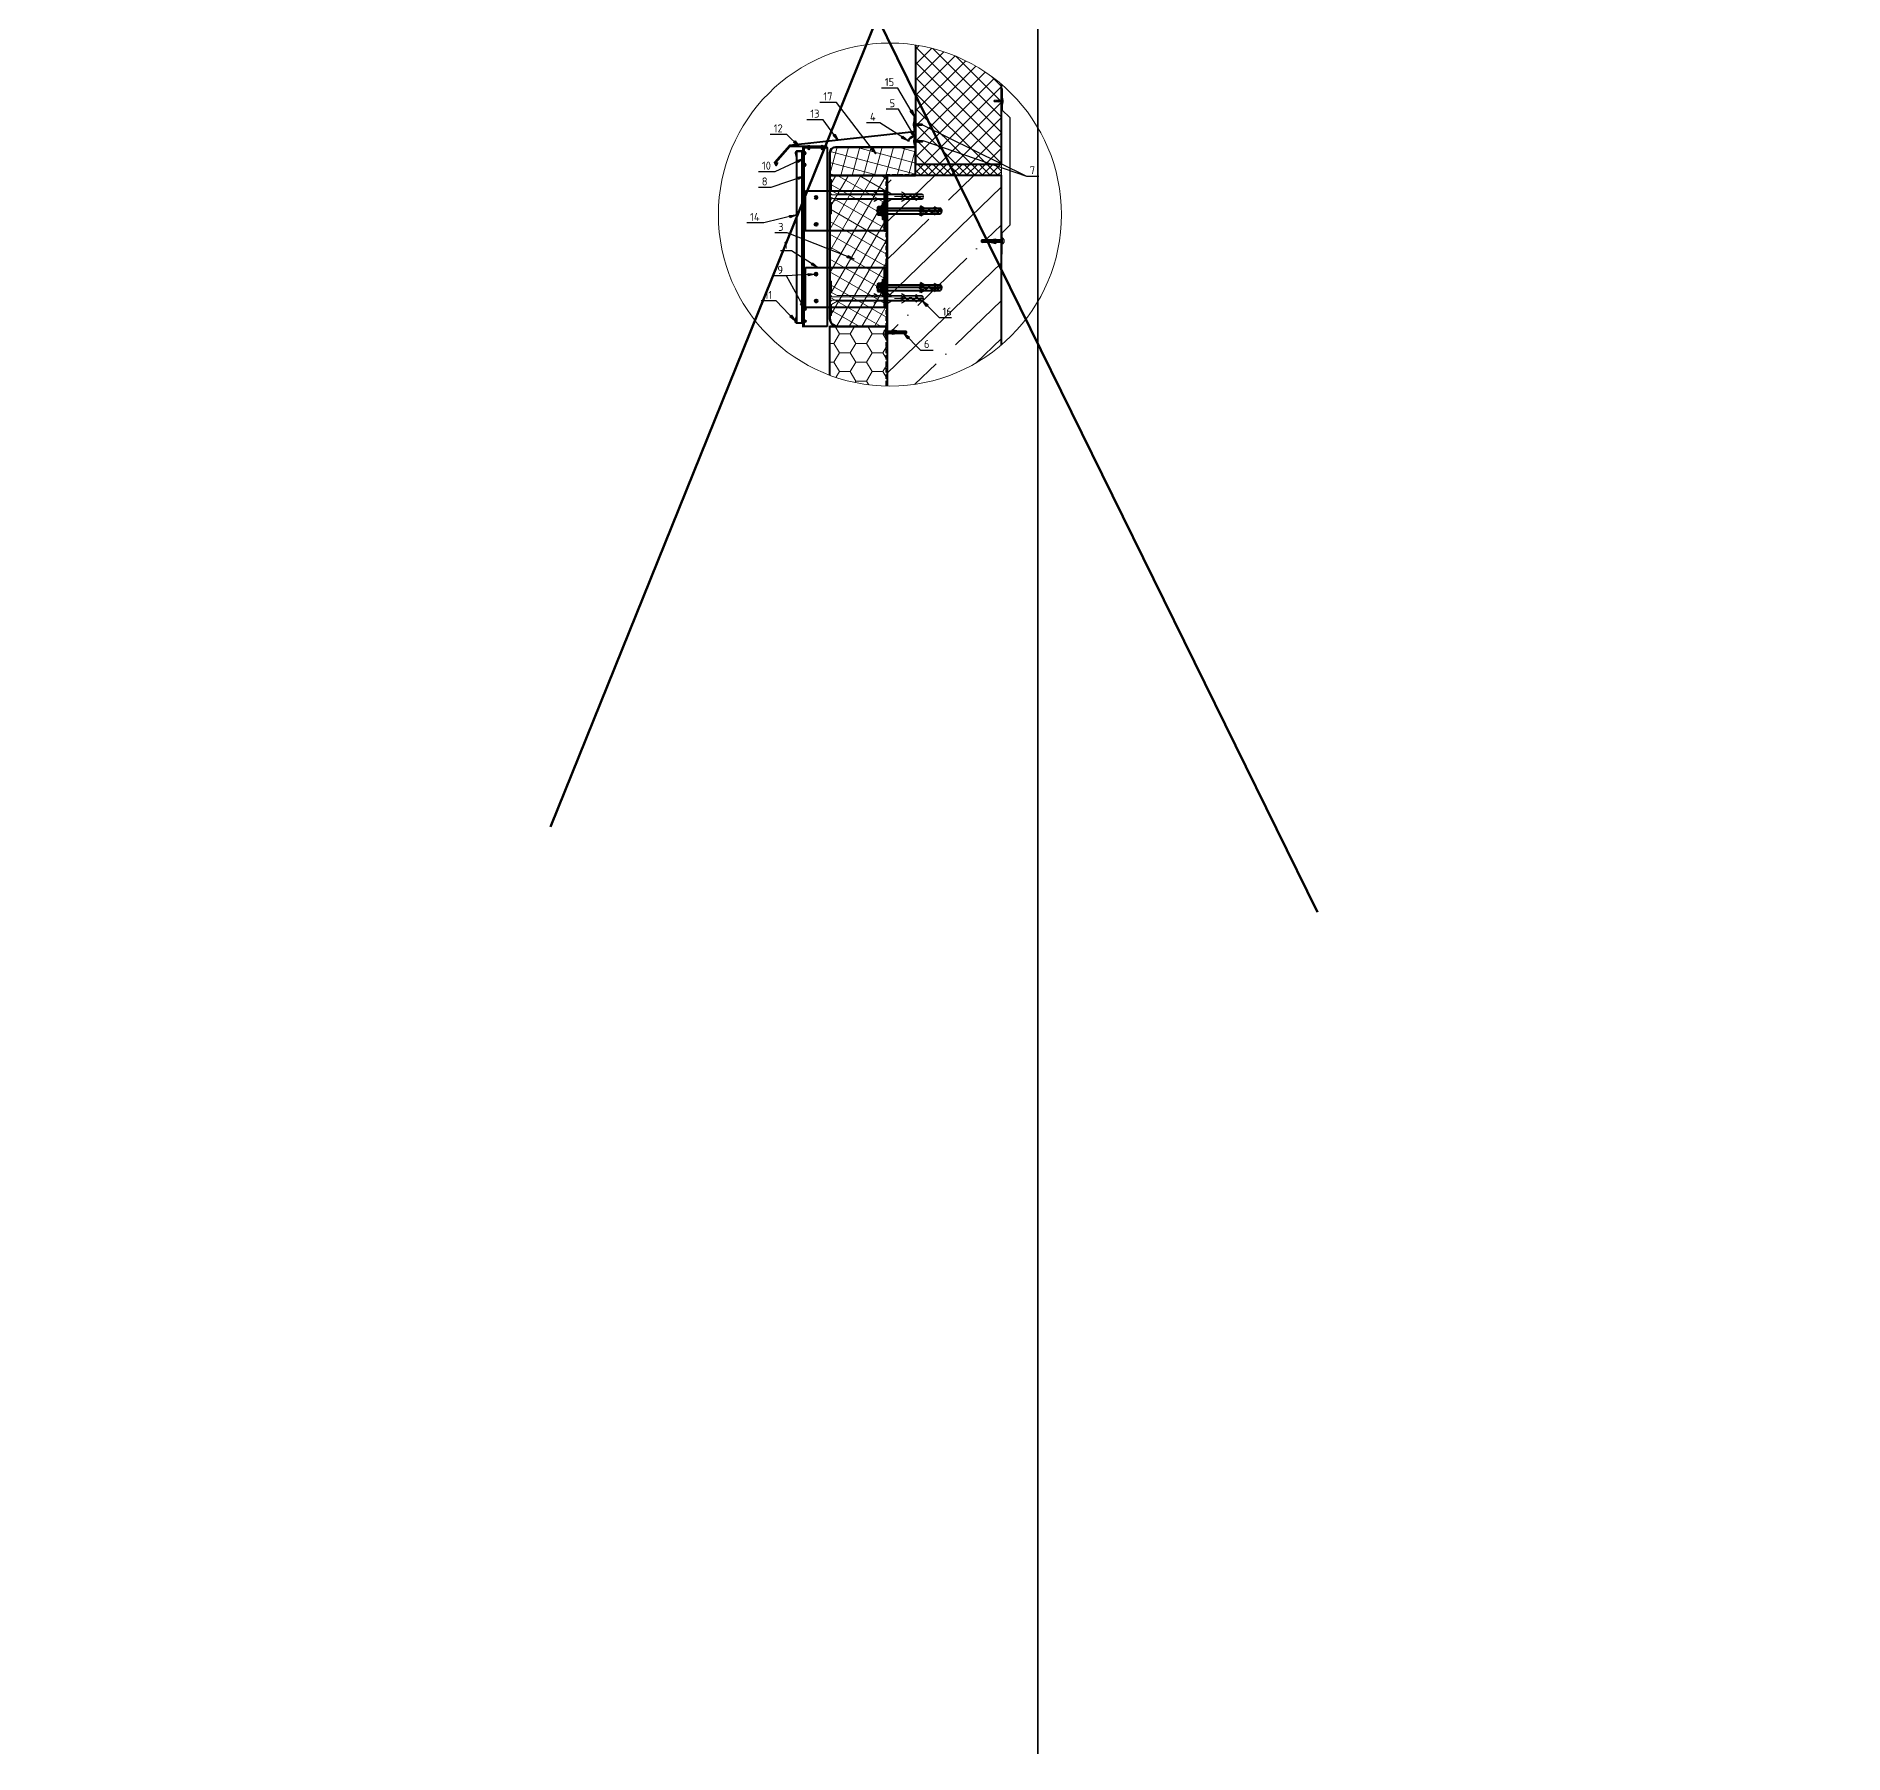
# Model space of a CAD drawing. Header units: millimetres. Extents: x -3689 to 2883575, y -702957 to -604547.
# Drawn here: x 2815125 to 2818287, y -694149 to -691145 of the extents above; entities that cross this region are included whole.
import ezdxf
from ezdxf import colors
from ezdxf.entities.mleader import LeaderData, LeaderLine
from ezdxf.enums import TextEntityAlignment as Align
from ezdxf.math import Vec2, Vec3

# ---------------------------------------------------------------- set-up
doc = ezdxf.new("R2010")
doc.units = ezdxf.units.MM
doc.set_wipeout_variables(frame=1)
doc.linetypes.add('DASHED2', pattern=[0.375, 0.25, -0.125])
for name, color, linetype, lineweight in [('_PP_Hatch', 9, 'Continuous', 9), ('_PP_Primary Line Continuous', 3, 'Continuous', 40), ('_Выноска', 7, 'Continuous', 15), ('K_Dim', 165, 'Continuous', 13), ('гидроветрозащита', 10, 'Continuous', 70), ('Гидроизоляция монолита', 30, 'DASHED2', 50), ('Стены сечение', 7, 'Continuous', 40), ('Штрих Мин. Вата', 40, 'Continuous', 15)]:
    doc.layers.add(name, color=color, linetype=linetype, lineweight=lineweight)
doc.layers.add('S-METL', color=14, linetype='Continuous')
doc.styles.add('GOST-2.304_Type-B', font='GOST_Common.ttf')

# ---------------------------------------------------------------- blocks, each defined once
blk = doc.blocks.new('_TagCircle')
at = {"color": 0, "linetype": 'ByBlock', "lineweight": -2, "transparency": 16777216}
blk.add_circle((0, 0), 4, dxfattribs=at)
at = {"color": 0, "transparency": 16777216}
blk.add_attdef('НОМЕРЯРЛЫКА', text='', height=3, dxfattribs=at).set_placement((0, -1.5), align=Align.CENTER)
blk = doc.blocks.new('_Open90')
at = {"color": 0, "linetype": 'ByBlock', "lineweight": -2}
for p, q in [((-0.5, 0.5), (0, 0)), ((0, 0), (-1, 0)), ((0, 0), (-0.5, -0.5))]:
    blk.add_line(p, q, dxfattribs=at)
blk = doc.blocks.new('*U780')
at = {"color": 7}
for points in [[(-60.6, -10.6), (-50, 0)], [(-50, 0), (100.4, 0)], [(111, -10.6), (100.4, 0)], [(-80.6, -11.6), (-90.6, -11.6), (-90.6, -10.6), (-60.6, -10.6)], [(131, -11.6), (141, -11.6), (141, -10.6), (111, -10.6)]]:
    blk.add_lwpolyline(points, dxfattribs=at)
blk = doc.blocks.new('шуруп 4х40')
at = {"color": 0}
for p, q in [((-3.2, -2.9), (-3.2, 2.9)), ((-1.1, 5.3), (0, 5.3)), ((0, -5.3), (0, 5.3)), ((0, 1.9), (0.1, 2)), ((0.8, -1.7), (0, 1.1)), ((1.1, -2), (0.1, 2)), ((0.1, 2), (0.4, 1.7)), ((1.4, -1.7), (0.4, 1.7)), ((2.3, 1.7), (0.4, 1.7)), ((2.3, 1.7), (2.5, 2)), ((3.2, -1.7), (2.3, 1.7)), ((3.5, -2), (2.5, 2)), ((2.5, 2), (2.8, 1.7)), ((3.8, -1.7), (2.8, 1.7)), ((2.8, 1.7), (4.7, 1.7)), ((4.7, 1.7), (4.9, 2)), ((5.6, -1.7), (4.7, 1.7)), ((5.9, -2), (4.9, 2)), ((4.9, 2), (5.2, 1.7)), ((6.2, -1.7), (5.2, 1.7)), ((5.2, 1.7), (7.1, 1.7)), ((7.1, 1.7), (7.3, 2)), ((8.1, -1.7), (7.1, 1.7)), ((8.4, -2), (7.3, 2)), ((7.3, 2), (7.7, 1.7)), ((8.6, -1.7), (7.7, 1.7)), ((9.5, 1.7), (7.7, 1.7)), ((9.5, 1.7), (9.8, 2)), ((10.5, -1.7), (9.5, 1.7)), ((10.8, -2), (9.8, 2)), ((9.8, 2), (10.1, 1.7)), ((11.1, -1.7), (10.1, 1.7)), ((12, 1.7), (10.1, 1.7)), ((12, 1.7), (12.2, 2)), ((12.9, -1.7), (12, 1.7)), ((13.2, -2), (12.2, 2)), ((12.2, 2), (12.5, 1.7)), ((13.5, -1.7), (12.5, 1.7)), ((12.5, 1.7), (14.4, 1.7)), ((14.4, 1.7), (14.6, 2)), ((15.3, -1.7), (14.4, 1.7)), ((15.6, -2), (14.6, 2)), ((14.6, 2), (14.9, 1.7)), ((15.9, -1.7), (14.9, 1.7)), ((14.9, 1.7), (16.8, 1.7)), ((16.8, 1.7), (17.1, 2)), ((17.8, -1.7), (16.8, 1.7)), ((18.1, -2), (17.1, 2)), ((17.1, 2), (17.4, 1.7)), ((18.3, -1.7), (17.4, 1.7)), ((19.2, 1.7), (17.4, 1.7)), ((19.2, 1.7), (19.5, 2)), ((20.2, -1.7), (19.2, 1.7)), ((20.5, -2), (19.5, 2)), ((19.5, 2), (19.8, 1.7)), ((20.7, -1.7), (19.8, 1.7)), ((21.6, 1.7), (19.8, 1.7)), ((21.6, 1.7), (21.9, 2)), ((22.6, -1.7), (21.6, 1.7)), ((22.9, -2), (21.9, 2)), ((21.9, 2), (22.2, 1.7)), ((23.2, -1.7), (22.2, 1.7)), ((24, 1.7), (22.2, 1.7)), ((24, 1.7), (24.3, 2)), ((25, -1.7), (24, 1.7)), ((25.3, -2), (24.3, 2)), ((24.3, 2), (24.6, 1.7)), ((25.6, -1.7), (24.6, 1.7)), ((26.5, 1.7), (24.6, 1.7)), ((26.5, 1.7), (26.7, 2)), ((27.4, -1.7), (26.5, 1.7)), ((27.7, -2), (26.7, 2)), ((26.7, 2), (27, 1.7)), ((28, -1.7), (27, 1.7)), ((28.9, 1.7), (27, 1.7)), ((28.9, 1.7), (29.1, 2)), ((29.8, -1.7), (28.9, 1.7)), ((30.1, -2), (29.1, 2)), ((29.1, 2), (29.4, 1.7)), ((30.4, -1.7), (29.4, 1.7)), ((29.4, 1.7), (31.3, 1.7)), ((31.3, 1.7), (31.5, 2)), ((32.2, -1.7), (31.3, 1.7)), ((32.5, -2), (31.5, 2)), ((31.5, 2), (31.8, 1.7)), ((32.8, -1.7), (31.8, 1.7)), ((31.8, 1.7), (33.8, 1.7)), ((33.8, 1.7), (34, 2)), ((34.7, -1.7), (33.8, 1.7)), ((35, -2), (34, 2)), ((34, 2), (34.3, 1.7)), ((35.3, -1.7), (34.3, 1.7)), ((34.3, 1.7), (35.7, 1.7)), ((36.2, 1.5), (35.7, 1.7)), ((36.5, 1.7), (36.2, 1.5)), ((36.9, -1.2), (36.2, 1.5)), ((37.2, -1.4), (36.5, 1.7)), ((36.9, 1.2), (36.5, 1.7)), ((37.4, -1), (36.9, 1.2)), ((40, 0), (36.9, 1.2)), ((37.4, -1), (40, 0)), ((-1.1, -5.3), (0, -5.3)), ((0, -1.7), (0.8, -1.7)), ((0.8, -1.7), (1.1, -2)), ((1.4, -1.7), (1.1, -2)), ((1.4, -1.7), (3.2, -1.7)), ((3.2, -1.7), (3.5, -2)), ((3.8, -1.7), (3.5, -2)), ((3.8, -1.7), (5.6, -1.7)), ((5.6, -1.7), (5.9, -2)), ((6.2, -1.7), (5.9, -2)), ((6.2, -1.7), (8.1, -1.7)), ((8.1, -1.7), (8.4, -2)), ((8.6, -1.7), (8.4, -2)), ((8.6, -1.7), (10.5, -1.7)), ((10.5, -1.7), (10.8, -2)), ((11.1, -1.7), (10.8, -2)), ((11.1, -1.7), (12.9, -1.7)), ((12.9, -1.7), (13.2, -2)), ((13.5, -1.7), (13.2, -2)), ((13.5, -1.7), (15.3, -1.7)), ((15.3, -1.7), (15.6, -2)), ((15.9, -1.7), (15.6, -2)), ((15.9, -1.7), (17.8, -1.7)), ((17.8, -1.7), (18.1, -2)), ((18.3, -1.7), (18.1, -2)), ((18.3, -1.7), (20.2, -1.7)), ((20.2, -1.7), (20.5, -2)), ((20.7, -1.7), (20.5, -2)), ((20.7, -1.7), (22.6, -1.7)), ((22.6, -1.7), (22.9, -2)), ((23.2, -1.7), (22.9, -2)), ((23.2, -1.7), (25, -1.7)), ((25, -1.7), (25.3, -2)), ((25.6, -1.7), (25.3, -2)), ((25.6, -1.7), (27.4, -1.7)), ((27.4, -1.7), (27.7, -2)), ((28, -1.7), (27.7, -2)), ((28, -1.7), (29.8, -1.7)), ((29.8, -1.7), (30.1, -2)), ((30.4, -1.7), (30.1, -2)), ((30.4, -1.7), (32.2, -1.7)), ((32.2, -1.7), (32.5, -2)), ((32.8, -1.7), (32.5, -2)), ((32.8, -1.7), (34.7, -1.7)), ((34.7, -1.7), (35, -2)), ((35.3, -1.7), (35, -2)), ((35.3, -1.7), (35.7, -1.7)), ((35.7, -1.7), (36.9, -1.2)), ((36.9, -1.2), (37.2, -1.4)), ((37.2, -1.4), (37.4, -1))]:
    blk.add_line(p, q, dxfattribs=at)
for centre, start, end in [((1.8, 0.6), 122.3235, 155.8642), ((1.8, -0.6), 204.1358, 237.6765)]:
    blk.add_arc(centre, 5.56, start, end, dxfattribs=at)
blk = doc.blocks.new('дюбель 6х40')
for p, q in [((0, 3), (12, 3)), ((0, -3), (0, 3)), ((12, 3.6), (12.1, 4.5)), ((21, 2.1), (12, 3.6)), ((12, 3), (12, 2.1)), ((12, 2.1), (21, 2.1)), ((12, 0.3), (40, 0.3)), ((12, -0.3), (12, 0.3)), ((21, 3), (12.1, 4.5)), ((21, 3), (38.6, 3)), ((24, 1.2), (24, 3)), ((24, 1.2), (27.6, 1.2)), ((27.6, 1.2), (27.6, 3)), ((30, 1.2), (30, 3)), ((30, 1.2), (33.6, 1.2)), ((33.6, 1.2), (33.6, 3)), ((38.6, 3), (38.6, 0.3)), ((40, 1.8), (38.6, 3)), ((40, 1.8), (40, 0.3)), ((12, -3), (0, -3)), ((12, -0.3), (40, -0.3)), ((21, -2.1), (12, -3.6)), ((12, -2.1), (21, -2.1)), ((12, -3), (12, -2.1)), ((12, -3.6), (12.1, -4.5)), ((21, -3), (12.1, -4.5)), ((38.6, -3), (21, -3)), ((24, -1.2), (27.6, -1.2)), ((24, -1.2), (24, -3)), ((27.6, -1.2), (27.6, -3)), ((30, -1.2), (33.6, -1.2)), ((30, -1.2), (30, -3)), ((33.6, -1.2), (33.6, -3)), ((38.6, -0.3), (38.6, -3)), ((40, -1.8), (38.6, -3)), ((40, -0.3), (40, -1.8))]:
    blk.add_line(p, q)
blk = doc.blocks.new('*U636')
for name in ['шуруп 4х40', 'дюбель 6х40']:
    blk.add_blockref(name, (0, 0))
blk = doc.blocks.new('анкер')
at = {"color": 9, "ltscale": 10}
blk.add_line((10.1, 0), (-105.7, 0), dxfattribs=at)
at = {"color": 9, "ltscale": 5}
for p, q in [((-103, 6.2), (-102.4, 7.4)), ((-103, -6.2), (-103, 6.2)), ((-97.3, 7.4), (-102.4, 7.4)), ((-97.3, 3.7), (-102.4, 3.7)), ((-96.6, 8.7), (-97.3, 7.4)), ((-96.6, 8.7), (-96.6, -8.7)), ((-103, -6.2), (-102.4, -7.4)), ((-97.3, -3.7), (-102.4, -3.7)), ((-97.3, -7.4), (-102.4, -7.4)), ((-96.6, -8.7), (-97.3, -7.4))]:
    blk.add_line(p, q, dxfattribs=at)
at = {"color": 9}
for p, q in [((-96.1, 8.7), (-96.6, 8.7)), ((-96.1, -8.7), (-96.6, -8.7))]:
    blk.add_line(p, q, dxfattribs=at)
at = {"color": 9, "ltscale": 3}
blk.add_line((-96.1, 8.7), (-96.1, -8.7), dxfattribs=at)
at = {"color": 9, "ltscale": 7}
for p, q in [((-94.3, 4.9), (-28.6, 4.9)), ((-22.3, 4.9), (-28.4, 8.4)), ((-28.4, 8.4), (-28.4, 7.5)), ((-22.5, 4.1), (-28.4, 7.5)), ((-22.3, 4.9), (-4.3, 4.9)), ((-22.3, 4.9), (-4.3, 4.9)), ((-1.2, 4.9), (-4.3, 6.7)), ((-4.3, 6.7), (-4.3, 6.2)), ((-1.2, 4.1), (-4.3, 6.2)), ((-4.3, 4.9), (-4.3, 4.1)), ((-4.3, 4.1), (-1.2, 4.1)), ((-1.2, 4.9), (6.3, 4.9)), ((8.6, 3), (6.3, 4.9)), ((8.2, -0.5), (8.2, 0.5)), ((8.6, -3), (8.6, 3)), ((-94.3, -4.9), (-28.6, -4.9)), ((-22.5, -4.1), (-28.4, -7.5)), ((-22.3, -4.9), (-28.4, -8.4)), ((-28.4, -8.4), (-28.4, -7.5)), ((-24.9, -0.5), (-25.9, -0.5)), ((-22.3, -4.9), (-4.3, -4.9)), ((-4.3, -4.9), (-4.3, -4.1)), ((-4.3, -4.1), (-1.2, -4.1)), ((-1.2, -4.1), (-4.3, -6.2)), ((-1.2, -4.9), (-4.3, -6.7)), ((-4.3, -6.7), (-4.3, -6.2)), ((-1.2, -4.9), (6.3, -4.9)), ((8.6, -3), (6.3, -4.9))]:
    blk.add_line(p, q, dxfattribs=at)
blk.add_lwpolyline([(-96.1, -8.9), (-94.3, -8.9), (-94.3, 8.9), (-96.1, 8.9)], close=True, dxfattribs=at)
at = {"color": 9, "ltscale": 5}
blk.add_lwpolyline([(-94.3, 14.9), (-91.4, 14.9), (-91.4, -14.9), (-94.3, -14.9)], close=True, dxfattribs=at)
at = {"color": 9, "ltscale": 7}
for points in [[(-29.4, 0.5), (-30.2, 0.5)], [(-28.6, 4.9), (-28.6, 4.1), (-22.5, 4.1)], [(8.2, 0.5), (4.6, 0.5), (2.2, -1.7), (-2.5, 1.9), (-7.9, -1.7), (-13.6, 1.9), (-18.9, -1.7), (-23.3, 1.9), (-24.9, 0.5), (-26.4, 0.5)], [(8.2, -0.5), (4.6, -0.5), (2.2, -2.6), (-2.5, 1), (-7.9, -2.6), (-13.6, 1), (-18.9, -2.6), (-23.3, 0.9), (-24.9, -0.5), (-26.4, -0.5)], [(-29.4, -0.5), (-30.2, -0.5)], [(-28.6, -4.9), (-28.6, -4.1), (-22.5, -4.1)]]:
    blk.add_lwpolyline(points, dxfattribs=at)
for centre, radius, start, end in [((-30.2, 0), 0.471, 90, 270), ((-27.9, 0), 1.57, 17.4576, 162.5424), ((-27.9, 0), 1.57, 197.4576, 342.5424)]:
    blk.add_arc(centre, radius, start, end, dxfattribs=at)
at = {"color": 9, "ltscale": 5}
for points in [[(-102.4, 7.4), (-103.4, 5.6), (-102.4, 3.7)], [(-102.4, 3.7), (-103.4, 0), (-102.4, -3.7)], [(-97.3, 3.7), (-98.4, 5.6), (-97.3, 7.4)], [(-97.3, -3.7), (-98.4, 0), (-97.3, 3.7)], [(-102.4, -3.7), (-103.4, -5.6), (-102.4, -7.4)], [(-97.3, -7.4), (-98.4, -5.6), (-97.3, -3.7)]]:
    blk.add_rational_spline(points, [1.31624349047, 1.51986706708, 1.31624349047], degree=2, dxfattribs=at)
blk = doc.blocks.new('4.2x16')
at = {"lineweight": 0}
for p, q in [((-1.2, 5.3), (-1.2, -5.3)), ((14.9, 1.6), (16, 0))]:
    blk.add_line(p, q, dxfattribs=at)
for points in [[(-1.2, 3.6, 0.114819), (-2.1, 0.2), (-1.6, 0.2), (-1.6, -0.2), (-2.1, -0.2, 0.114819), (-1.2, -3.6)], [(0, -5.3), (0, 5.3, 0.414214), (-0.2, 5.5), (-1, 5.5, 0.414214), (-1.2, 5.3, 0.209763), (-1.2, 3.8)], [(0, 3.1, 0.414214), (1.5, 1.6), (3.3, 1.6), (3.6, 2.1)], [(14.2, -0.8, 0.131652), (14.9, -1.6), (16, 0), (14.2, -0.8), (9.9, 1.6), (14.9, 1.6), (14.7, 1.3), (15.7, -0.1)], [(-1.2, -3.8, 0.209763), (-1.2, -5.3, 0.414214), (-1, -5.5), (-0.2, -5.5, 0.414214), (0, -5.3)], [(5.1, -1.6), (1.5, -1.6, 0.414214), (0, -3.1)]]:
    blk.add_lwpolyline(points, format="xyb", dxfattribs=at)
for points in [[(0, -1.6), (0, -1.6), (0, 1.6)], [(3.6, 2.1), (5.4, -2.1)], [(3.9, 1.6), (5.3, 1.6)], [(5.6, 2.1), (7.4, -2.1)], [(5.9, 1.6), (7.3, 1.6)], [(7.6, 2.1), (9.4, -2.1)], [(7.9, 1.6), (9.3, 1.6)], [(14.7, 1.3), (11, 1.3), (14.6, -0.7)], [(7.1, -1.6), (5.7, -1.6)], [(9.1, -1.6), (7.7, -1.6)], [(11.1, -1.6), (9.7, -1.6)], [(11.7, -1.6), (11.4, -2.1)], [(14.9, -1.6), (11.7, -1.6)]]:
    blk.add_lwpolyline(points, dxfattribs=at)
for points in [[(3.6, 2.1), (5.7, -1.6), (5.4, -2.1), (3.3, 1.6)], [(5.3, 1.6), (5.6, 2.1), (7.7, -1.6), (7.4, -2.1)], [(7.3, 1.6), (7.6, 2.1), (9.7, -1.6), (9.4, -2.1)], [(9.6, 2.1), (11.4, -2.1), (9.3, 1.6), (9.6, 2.1), (11.7, -1.6)]]:
    blk.add_lwpolyline(points, close=True, dxfattribs=at)
blk = doc.blocks.new('*U549')
blk.add_blockref('4.2x16', (0, 0))
blk = doc.blocks.new('перфолента')
at = {"layer": '_PP_Primary Line Continuous', "color": 116, "true_color": 0x136734}
for points in [[(-3.3, -10.6), (-1.3, -10.6), (-1.3, 3.4), (-3.3, 3.4), (-3.3, -10.6)], [(-3.3, 3.4), (-1.3, -10.6), (-1.3, 3.4), (-3.3, -10.6)]]:
    blk.add_lwpolyline(points, dxfattribs=at)
blk = doc.blocks.new('кляммер')
at = {"layer": '_PP_Primary Line Continuous', "color": 7}
blk.add_lwpolyline([(0, 38), (0, 24.6), (-1, 24.6), (-1, 14.6), (0, 14.6), (0, 0)], dxfattribs=at)
blk.add_lwpolyline([(0, 0), (0, 6, 0.414214), (-1, 7), (-10.2, 7, -0.485847), (-13.1, 10.7), (-11.6, 16.8, 0.144281), (-11.7, 18), (-11.9, 18.6)], format="xyb", dxfattribs=at)
blk = doc.blocks.new('заклнпка')
at = {"layer": '_PP_Primary Line Continuous', "color": 7}
blk.add_lwpolyline([(-0.3, -2.4), (0, -2.4), (0, -1.4), (2, -1.4, 1.795088), (2, 1.6), (0, 1.6), (0, 2.6), (-0.3, 2.6, 0.29532)], format="xyb", close=True, dxfattribs=at)
blk = doc.blocks.new('ваыаы')
at = {"layer": '_PP_Primary Line Continuous', "color": 159, "true_color": 0x22346e}
blk.add_lwpolyline([(-141.4, 35), (0, 35), (0, -35), (-141.4, -35)], close=True, dxfattribs=at)
blk.add_lwpolyline([(0, -35), (-3, -35), (-3, 35), (0, 35), (-3, -35), (0, -35), (-3, 35)], dxfattribs=at)
blk = doc.blocks.new('заккккккл')
at = {"layer": '_PP_Primary Line Continuous', "color": 7}
for radius in [2.61, 0.21]:
    blk.add_circle((0, 0), radius, dxfattribs=at)
blk = doc.blocks.new('Паршют')
at = {"color": 7}
for p, q in [((164.4, 0), (113, 0)), ((162.6, -0.5), (162.6, 0.5)), ((163, -3), (163, 3)), ((83.3, -4.2), (77.4, -7.6)), ((83.5, -5), (77.4, -8.5)), ((77.4, -8.5), (77.4, -7.6)), ((113, -5), (125.8, -5)), ((131.8, -4.2), (125.9, -7.6)), ((132, -5), (125.9, -8.5)), ((125.9, -8.5), (125.9, -7.6)), ((129.4, -0.5), (128.5, -0.5)), ((132, -5), (150, -5)), ((150, -5), (150, -4.2)), ((150, -4.2), (153.2, -4.2)), ((153.2, -4.2), (150.1, -6.3)), ((153.2, -5), (150.1, -6.8)), ((150.1, -6.8), (150.1, -6.3)), ((153.2, -5), (160.6, -5)), ((163, -3), (160.6, -5))]:
    blk.add_line(p, q, dxfattribs=at)
at = {"color": 7, "ltscale": 7}
for p, q in [((83.5, -5), (101.5, -5)), ((107.6, -4.2), (101.7, -7.6)), ((107.8, -5), (101.7, -8.5)), ((101.7, -8.5), (101.7, -7.6)), ((107.8, -5), (125.8, -5))]:
    blk.add_line(p, q, dxfattribs=at)
at = {"color": 7}
for points in [[(77.4, 7.6), (77.4, 8.5), (83.5, 5), (101.5, 5), (101.5, 4.2), (107.6, 4.2), (101.7, 7.6), (101.7, 8.5), (107.8, 5), (125.8, 5), (125.8, 4.2), (131.8, 4.2), (125.9, 7.6), (125.9, 8.5), (132, 5), (150, 5), (150, 4.2), (153.2, 4.2), (150.1, 6.3), (150.1, 6.8), (153.2, 5), (160.6, 5), (162.9, 3), (162.9, -3), (160.6, -5), (153.2, -5), (150.1, -6.8), (150.1, -6.3), (153.2, -4.2), (150, -4.2), (150, -5), (132, -5), (125.9, -8.5), (125.9, -7.6), (131.8, -4.2), (125.8, -4.2), (125.8, -5), (107.8, -5), (101.7, -8.5), (101.7, -7.6), (107.6, -4.2), (101.5, -4.2), (101.5, -5), (83.5, -5), (77.4, -8.5), (77.4, -7.6), (83.3, -4.2), (77.2, -4.2), (77.2, -5), (12.7, -5), (3, -10.4), (3, -30), (0, -30), (0, 30), (3, 30), (3, 10.4), (12.7, 5), (77.2, 5), (77.2, 4.2), (83.3, 4.2), (77.4, 7.6)], [(162.9, -3), (3.4, -3), (0.6, -6.7), (0.6, -6.7), (0, -6.7), (0, 6.7), (0.6, 6.7), (0.6, 6.7), (3.4, 3), (162.9, 3)], [(113, 5), (125.8, 5), (125.8, 4.2), (131.8, 4.2), (125.9, 7.6)], [(125, 0.5), (124.1, 0.5)], [(132, 5), (125.9, 8.5), (125.9, 7.6)], [(162.6, 0.5), (158.9, 0.5), (156.6, -1.7), (151.9, 1.9), (146.5, -1.7), (140.8, 1.9), (135.5, -1.7), (131.1, 1.9), (129.4, 0.5), (128, 0.5)], [(162.6, -0.5), (158.9, -0.5), (156.6, -2.6), (151.9, 1), (146.5, -2.6), (140.8, 1), (135.5, -2.6), (131.1, 0.9), (129.4, -0.5), (128, -0.5)], [(150, 5), (132, 5), (150, 5), (150, 4.2), (153.2, 4.2), (150.1, 6.3)], [(163, 3), (160.6, 5), (153.2, 5), (150.1, 6.8), (150.1, 6.3)], [(77.2, -5), (77.2, -4.2), (83.3, -4.2)], [(125, -0.5), (124.1, -0.5)], [(125.8, -5), (125.8, -4.2), (131.8, -4.2)]]:
    blk.add_lwpolyline(points, dxfattribs=at)
at = {"color": 7, "ltscale": 7}
for points in [[(83.5, 5), (101.5, 5), (83.5, 5), (77.4, 8.5), (77.4, 7.6)], [(101.5, 5), (101.5, 4.2), (107.6, 4.2), (101.7, 7.6)], [(107.8, 5), (125.8, 5), (107.8, 5), (101.7, 8.5), (101.7, 7.6)], [(101.5, -5), (101.5, -4.2), (107.6, -4.2)]]:
    blk.add_lwpolyline(points, dxfattribs=at)
at = {"color": 7}
for centre, radius, start, end in [((124.1, 0), 0.471, 90, 270), ((126.5, 0), 1.57, 17.4576, 162.5424), ((126.5, 0), 1.57, 197.4576, 342.5424)]:
    blk.add_arc(centre, radius, start, end, dxfattribs=at)

msp = doc.modelspace()

# ---------------------------------------------------------------- hatches: boundary and pattern name
for points in [[(2816661.2167, -691285.6065), (2816653.317, -691276.3291), (2816656.9665, -691274.1867)], [(2816527.7958, -691327.4993), (2816519.0733, -691318.9908), (2816522.5094, -691316.5206)], [(2816649.8175, -691328.2108), (2816638.5606, -691323.5461), (2816640.8349, -691319.9774)], [(2816662.4848, -691322.6205), (2816654.5851, -691313.343), (2816658.2346, -691311.2006)], [(2816459.5427, -691338.1015), (2816449.4669, -691331.2491), (2816452.4183, -691328.2162)], [(2816593.7459, -691350.8965), (2816584.7511, -691342.6762), (2816588.1051, -691340.0956)], [(2816468.2195, -691389.7343), (2816457.5627, -691395.6427), (2816456.1846, -691391.6415)], [(2816454.9268, -691457.8413), (2816443.776, -691462.7542), (2816442.7682, -691458.6441)], [(2816492.0614, -691549.8419), (2816480.78, -691545.2366), (2816483.0355, -691541.6559)], [(2816555.5335, -691534.924), (2816543.585, -691532.5345), (2816545.1228, -691528.5919)], [(2816487.3732, -691561.5357), (2816475.5528, -691564.4948), (2816475.2536, -691560.2736)], [(2816487.4736, -691561.4056), (2816475.6617, -691564.3983), (2816475.3505, -691560.1779)], [(2816453.1165, -691643.3935), (2816443.2356, -691636.263), (2816446.2703, -691633.3135)], [(2816469.1512, -691622.8759), (2816461.527, -691613.3707), (2816465.2378, -691611.3363)], [(2816642.6963, -691664.6724), (2816652.6347, -691671.7226), (2816649.624, -691674.6965)]]:
    msp.add_hatch(color=256).paths.add_polyline_path(points, flags=0)
msp.add_hatch(color=256).paths.add_polyline_path([(2816467.2195, -691359.1015), (2816457.4987, -691365.8978), (2816455.2927, -691362.2864)])
at = {"layer": '_PP_Hatch', "ltscale": 10}
h = msp.add_hatch(dxfattribs=at)
h.set_pattern_fill('ANSI35', color=256, scale=15, angle=359)
h.set_pattern_definition([(44, (2749307.58, -704957.2), (-66.16621, 68.51712), []), (44, (2749374.92, -704958.375), (-66.16621, 68.51712), [119.0625, -23.8125, 0, -23.8125])])
edge = h.paths.add_edge_path()
edge.add_arc((2816618.2261, -691457.2326), 300, 269.0437621, 310.5399388)
edge.add_line((2816813.2195, -691685.2185), (2816813.2195, -691389.1015))
edge.add_line((2816813.2195, -691389.1015), (2816613.2195, -691389.1015))
edge.add_line((2816613.2195, -691389.1015), (2816613.2195, -691757.1908))
at = {"layer": '_Выноска'}
h = msp.add_hatch(color=256, dxfattribs=at)
h.set_gradient(color2=(0, 0, 0))
edge = h.paths.add_edge_path()
edge.add_line((2816660.6309, -691287.3984), (2816660.6309, -691312.3984))
edge.add_line((2816660.6309, -691312.3984), (2816663.2195, -691312.3984))
edge.add_line((2816663.2195, -691312.3984), (2816663.2195, -691285.0207))
edge.add_line((2816663.2195, -691285.0207), (2816662.6309, -691285.0207))
edge.add_arc((2816662.6309, -691287.0207), 2, 90, 180)
edge.add_line((2816660.6309, -691287.0207), (2816660.6309, -691287.3984))
at = {"layer": 'Штрих Мин. Вата'}
h = msp.add_hatch(dxfattribs=at)
h.set_pattern_fill('ANSI37', color=256, scale=6)
h.set_pattern_definition([(45, (2785925.857, -718187.442), (-13.470384, 13.470384), []), (135, (2785925.857, -718187.442), (-13.470384, -13.470384), [])])
edge = h.paths.add_edge_path()
edge.add_arc((2816618.2261, -691457.2326), 300, 49.4600612, 81.3743518)
edge.add_line((2816663.2195, -691160.6258), (2816663.2195, -691369.1015))
edge.add_line((2816663.2195, -691369.1015), (2816813.2195, -691369.1015))
edge.add_line((2816813.2195, -691369.1015), (2816813.2195, -691229.2467))
h = msp.add_hatch(dxfattribs=at)
h.set_pattern_fill('ANSI37', color=256, scale=6, angle=30)
h.set_pattern_definition([(75, (2785925.857, -721411.392), (-18.400887, 4.930503), []), (165, (2785925.857, -721411.392), (-4.930503, -18.400887), [])])
edge = h.paths.add_edge_path()
edge.add_line((2816663.2195, -691389.1015), (2816663.2195, -691339.1015))
edge.add_line((2816663.2195, -691339.1015), (2816523.2195, -691339.1015))
edge.add_arc((2816523.2195, -691349.1015), 10, 90, 180)
edge.add_line((2816513.2195, -691349.1015), (2816513.2195, -691389.1015))
edge.add_line((2816513.2195, -691389.1015), (2816663.2195, -691389.1015))
h = msp.add_hatch(dxfattribs=at)
h.set_pattern_fill('ANSI37', color=256, scale=3)
h.set_pattern_definition([(45, (2785925.857, -718187.442), (-6.735192, 6.735192), []), (135, (2785925.857, -718187.442), (-6.735192, -6.735192), [])])
h.paths.add_polyline_path([(2816663.2195, -691369.1015), (2816813.2195, -691369.1015), (2816813.2195, -691389.1015), (2816663.2195, -691389.1015)])
h = msp.add_hatch(dxfattribs=at)
h.set_pattern_fill('ANSI37', color=256, scale=6, angle=15)
h.set_pattern_definition([(60, (2785925.857, -721411.392), (-16.497784, 9.525), []), (150, (2785925.857, -721411.392), (-9.525, -16.497784), [])])
edge = h.paths.add_edge_path()
edge.add_line((2816613.2195, -691653.1015), (2816613.2195, -691389.1015))
edge.add_line((2816613.2195, -691389.1015), (2816513.2195, -691389.1015))
edge.add_line((2816513.2195, -691389.1015), (2816513.2195, -691639.1015))
edge.add_arc((2816527.8627, -691638.7044), 14.6486, 181.5534899, 259.3691275)
edge.add_line((2816525.1603, -691653.1015), (2816613.2195, -691653.1015))
h = msp.add_hatch(dxfattribs=at)
h.set_pattern_fill('HONEY', color=256, scale=6)
h.set_pattern_definition([(0, (2785925.857, -721411.392), (28.575, 16.497784), [19.05, -38.1]), (120, (2785925.857, -721411.392), (-28.575, 16.497784), [19.05, -38.1]), (60, (2785925.857, -721411.392), (6e-08, 32.995568), [-38.1, 19.05])])
edge = h.paths.add_edge_path()
edge.add_arc((2816618.2261, -691457.2326), 300, 249.5113357, 269.0437621)
edge.add_line((2816613.2195, -691757.1908), (2816613.2195, -691653.1015))
edge.add_line((2816613.2195, -691653.1015), (2816513.2195, -691653.1015))
edge.add_line((2816513.2195, -691653.1015), (2816513.2195, -691738.255))

# ---------------------------------------------------------------- linework, layer by layer
for p, q in [((2816632.0962, -691236), (2816603.2962, -691236)), ((2816527.7958, -691327.4993), (2816501.6979, -691291.1957)), ((2816633.3643, -691273.014), (2816611.5643, -691273.014)), ((2816417.0586, -691382.2294), (2816388.2586, -691382.2294)), ((2816467.2195, -691359.1015), (2816417.0586, -691382.2294)), ((2816397.811, -691471.8466), (2816367.611, -691471.8466)), ((2816454.9268, -691457.8413), (2816397.811, -691471.8466)), ((2816445.8977, -691520.7639), (2816426.8977, -691520.7639)), ((2816437.1918, -691564.5814), (2816415.3918, -691564.5814))]:
    msp.add_line(p, q)
for points in [[(2816661.2167, -691285.6065), (2816632.0962, -691236)], [(2816501.6979, -691291.1957), (2816472.8979, -691291.1957)], [(2816524.6224, -691261.06), (2816495.8224, -691261.06)], [(2816593.7459, -691350.8965), (2816524.6224, -691261.06)], [(2816662.4848, -691322.6205), (2816633.3643, -691273.014)], [(2816437.7336, -691316.8787), (2816408.9336, -691316.8787)], [(2816459.5427, -691338.1015), (2816437.7336, -691316.8787)], [(2816600.4492, -691296.7497), (2816577.2492, -691296.7497)], [(2816649.8175, -691328.2108), (2816600.4492, -691296.7497)], [(2816675.0321, -691300.1044), (2816856.8546, -691390.1171)], [(2816675.7649, -691327.647), (2816856.8546, -691390.1171)], [(2816409.8409, -691409.8415), (2816388.0409, -691409.8415)], [(2816468.2195, -691389.7343), (2816409.8409, -691409.8415)], [(2816856.8546, -691390.1171), (2816878.6546, -691390.1171)], [(2816438.4518, -691489.2547), (2816416.6518, -691489.2547)], [(2816555.5335, -691534.924), (2816438.4518, -691489.2547)], [(2816492.0614, -691549.8419), (2816445.8977, -691520.7639)], [(2816487.4736, -691561.4056), (2816437.1918, -691564.5814)], [(2816487.3732, -691561.5357), (2816437.1918, -691564.5814)], [(2816469.1512, -691622.8759), (2816437.1918, -691564.5814)], [(2816418.9857, -691608.2762), (2816392.9857, -691608.2762)], [(2816453.1165, -691643.3935), (2816418.9857, -691608.2762)], [(2816704.1221, -691637.3345), (2816725.9221, -691637.3345)], [(2816642.6963, -691664.6724), (2816671.7492, -691694.084)], [(2816671.7492, -691694.084), (2816693.5492, -691694.084)]]:
    msp.add_lwpolyline(points)
for points in [[(2816661.2167, -691285.6065), (2816653.317, -691276.3291), (2816656.9665, -691274.1867)], [(2816527.7958, -691327.4993), (2816519.0733, -691318.9908), (2816522.5094, -691316.5206)], [(2816649.8175, -691328.2108), (2816638.5606, -691323.5461), (2816640.8349, -691319.9774)], [(2816662.4848, -691322.6205), (2816654.5851, -691313.343), (2816658.2346, -691311.2006)], [(2816459.5427, -691338.1015), (2816449.4669, -691331.2491), (2816452.4183, -691328.2162)], [(2816593.7459, -691350.8965), (2816584.7511, -691342.6762), (2816588.1051, -691340.0956)], [(2816467.2195, -691359.1015), (2816457.4987, -691365.8978), (2816455.2927, -691362.2864)], [(2816468.2195, -691389.7343), (2816457.5627, -691395.6427), (2816456.1846, -691391.6415)], [(2816454.9268, -691457.8413), (2816443.776, -691462.7542), (2816442.7682, -691458.6441)], [(2816492.0614, -691549.8419), (2816480.78, -691545.2366), (2816483.0355, -691541.6559)], [(2816555.5335, -691534.924), (2816543.585, -691532.5345), (2816545.1228, -691528.5919)], [(2816487.3732, -691561.5357), (2816475.5528, -691564.4948), (2816475.2536, -691560.2736)], [(2816487.4736, -691561.4056), (2816475.6617, -691564.3983), (2816475.3505, -691560.1779)], [(2816453.1165, -691643.3935), (2816443.2356, -691636.263), (2816446.2703, -691633.3135)], [(2816469.1512, -691622.8759), (2816461.527, -691613.3707), (2816465.2378, -691611.3363)], [(2816642.6963, -691664.6724), (2816652.6347, -691671.7226), (2816649.624, -691674.6965)]]:
    msp.add_lwpolyline(points, close=True)
at = {"layer": '_PP_Hatch', "linetype": 'Continuous', "ltscale": 10}
for p, q in [((2816613.2195, -691439.1015), (2816613.2195, -691389.1015)), ((2816613.2195, -691529.1015), (2816613.2195, -691479.1015)), ((2816613.2195, -691619.1015), (2816613.2195, -691569.1015))]:
    msp.add_line(p, q, dxfattribs=at)
at = {"layer": '_PP_Hatch', "ltscale": 10}
msp.add_lwpolyline([(2816613.2195, -691389.1015), (2816613.2195, -691757.1908)], dxfattribs=at)
at = {"layer": '_PP_Primary Line Continuous', "ltscale": 10}
for points in [[(2816663.2195, -691160.6258), (2816663.2195, -691369.1015), (2816813.2195, -691369.1015), (2816813.2195, -691229.2467)], [(2816813.2195, -691685.2185), (2816813.2195, -691389.1015), (2816613.2195, -691389.1015), (2816613.2195, -691757.1908)], [(2816513.2195, -691738.255), (2816513.2195, -691653.1015), (2816613.2195, -691653.1015), (2816613.2195, -691757.1908)]]:
    msp.add_lwpolyline(points, dxfattribs=at)
at = {"layer": '_PP_Primary Line Continuous'}
for points in [[(2816660.6309, -691287.3984), (2816660.6309, -691312.3984), (2816442.31, -691336.1015), (2816442.31, -691336.1015), (2816416.1364, -691366.1115), (2816419.2927, -691371.2539), (2816422.0784, -691365.8015)], [(2816508.2195, -691338.1015), (2816443.2195, -691338.1015), (2816418.61, -691366.3182), (2816419.1331, -691367.1705), (2816420.2974, -691364.8916)], [(2816507.2195, -691339.1015), (2816467.2195, -691339.1015), (2816467.2195, -691379.1015)], [(2816613.2195, -691653.1015), (2816513.2195, -691653.1015)]]:
    msp.add_lwpolyline(points, dxfattribs=at)
msp.add_lwpolyline([(2816464.9268, -691346.5887), (2816454.9268, -691346.5887), (2816454.9268, -691646.5887), (2816464.9268, -691646.5887)], close=True, dxfattribs=at)
at = {"layer": '_PP_Primary Line Continuous', "color": 217, "true_color": 0x93278f}
msp.add_lwpolyline([(2816508.2195, -691653.1015), (2816468.2195, -691653.1015), (2816468.2195, -691340.1015), (2816508.2195, -691340.1015), (2816508.2195, -691653.1015)], dxfattribs=at)
at = {"layer": '_PP_Primary Line Continuous', "ltscale": 10}
msp.add_lwpolyline([(2816663.2195, -691389.1015), (2816663.2195, -691339.1015), (2816523.2195, -691339.1015, 0.414213562), (2816513.2195, -691349.1015), (2816513.2195, -691389.1015), (2816663.2195, -691389.1015)], format="xyb", dxfattribs=at)
msp.add_lwpolyline([(2816613.2195, -691653.1015), (2816613.2195, -691389.1015), (2816513.2195, -691389.1015), (2816513.2195, -691639.1015, 0.353213521), (2816525.1603, -691653.1015)], format="xyb", close=True, dxfattribs=at)
at = {"layer": '_Выноска'}
msp.add_lwpolyline([(2816660.6309, -691287.3984), (2816660.6309, -691287.3984), (2816660.6309, -691312.3984), (2816663.2195, -691312.3984), (2816663.2195, -691285.0207), (2816662.6309, -691285.0207, 0.414213562), (2816660.6309, -691287.0207), (2816660.6309, -691287.3984)], format="xyb", dxfattribs=at)
msp.add_circle((2816618.2261, -691457.2326), 300, dxfattribs=at)
at = {"layer": 'K_Dim'}
msp.add_lwpolyline([(2816663.2195, -691369.1015), (2816813.2195, -691369.1015), (2816813.2195, -691389.1015), (2816663.2195, -691389.1015)], close=True, dxfattribs=at)
at = {"layer": 'гидроветрозащита'}
msp.add_lwpolyline([(2816613.2195, -691673.1015), (2816613.2195, -691653.1015), (2816525.1603, -691653.1015, -0.353213521), (2816513.2195, -691639.1015), (2816513.2195, -691349.1015, -0.414213562), (2816523.2195, -691339.1015), (2816662.2195, -691339.1015, 0.414213562), (2816663.2195, -691338.1015), (2816663.2195, -691322.1015, 0.494510437), (2816661.005, -691320.1503), (2816661.005, -691320.1503, 0.314575218), (2816649.8175, -691329.4406)], format="xyb", dxfattribs=at)
msp.add_lwpolyline([(2816613.2195, -691673.1015), (2816613.2195, -691653.1015), (2816525.1603, -691653.1015, -0.353213521), (2816513.2195, -691639.1015), (2816513.2195, -691349.1015, -0.414213562), (2816523.2195, -691339.1015), (2816662.2195, -691339.1015, 0.414213562), (2816663.2195, -691338.1015), (2816663.2195, -691322.1015, 0.494510437), (2816661.005, -691320.1503), (2816661.005, -691320.1503, 0.314575218), (2816649.8175, -691329.4406)], format="xyb", dxfattribs=at)
at = {"layer": 'Гидроизоляция монолита', "ltscale": 30}
msp.add_lwpolyline([(2816663.2195, -691388.1015), (2816612.2195, -691388.1015), (2816612.2195, -691757.1725)], dxfattribs=at)
at = {"layer": 'Стены сечение', "ltscale": 100}
msp.add_line((2816513.2195, -691738.255), (2816513.2195, -691678.7078), dxfattribs=at)

# ---------------------------------------------------------------- block references
at = {"layer": '_PP_Primary Line Continuous'}
for name, p in [('перфолента', (2816664.484, -691325.4543)), ('заклнпка', (2816466.2195, -691349.8584)), ('заклнпка', (2816466.2195, -691370.4427)), ('анкер', (2816700.0971, -691450.7733)), ('заккккккл', (2816489.1301, -691474.1337)), ('анкер', (2816700.0971, -691584.8419)), ('заккккккл', (2816489.1301, -691608.2022)), ('кляммер', (2816466.2195, -691654.1015)), ('перфолента', (2816614.484, -691659.4543))]:
    msp.add_blockref(name, p, dxfattribs=at)
at = {"layer": '_PP_Primary Line Continuous', "xscale": -1, "rotation": 180}
for name, p in [('кляммер', (2816466.2195, -691339.1015)), ('заккккккл', (2816489.1301, -691427.413)), ('заккккккл', (2816489.1301, -691561.4815)), ('заклнпка', (2816466.2195, -691622.7346)), ('заклнпка', (2816466.2195, -691643.3189))]:
    msp.add_blockref(name, p, dxfattribs=at)
at = {"layer": '_PP_Primary Line Continuous', "rotation": 270}
for p in [(2816476.3835, -691338.1015), (2816499.6304, -691338.1015)]:
    msp.add_blockref('заклнпка', p, dxfattribs=at)
at = {"layer": 'S-METL'}
for name, p, xscale, yscale, zscale, rotation in [('*U549', (2816814.4695, -691258.7607), 0.9090909090909092, 0.9090909090909092, 0.9090909090909092, 180.0000000003209), ('*U780', (2816827.7277, -691350.1049), 1.25, 1.25, 1.25, 270), ('*U549', (2816660.6309, -691299.8984), -0.9090909090909092, 0.9090909090909092, 0.9090909090909092, 180), ('*U549', (2816661.2195, -691329.1015), -0.9090909090909092, 0.9090909090909092, 0.9090909090909092, 180), ('*U636', (2816814.4695, -691503.4983), 0.906249999999818, 0.906249999999818, 0.906249999999818, 180)]:
    msp.add_blockref(name, p, dxfattribs=dict(at, xscale=xscale, yscale=yscale, zscale=zscale, rotation=rotation))
at = {"layer": 'S-METL', "xscale": 0.906249999999818, "yscale": 0.906249999999818, "zscale": 0.906249999999818}
msp.add_blockref('*U636', (2816611.2195, -691663.1015), dxfattribs=at)
at = {"layer": 'Гидроизоляция монолита'}
for p in [(2816611.7195, -691450.7733), (2816611.7195, -691584.8419)]:
    msp.add_blockref('ваыаы', p, dxfattribs=at)

# ---------------------------------------------------------------- texts
at = {"style": 'GOST-2.304_Type-B'}
for s, p in [('15', (2816609.2962, -691232.4)), ('17', (2816501.8224, -691257.46)), ('5', (2816617.5643, -691269.414)), ('13', (2816478.8979, -691287.5957)), ('4', (2816583.2492, -691293.1497)), ('12', (2816414.9336, -691313.2787)), ('10', (2816394.2586, -691378.6294)), ('7', (2816862.8546, -691386.5171)), ('8', (2816394.0409, -691406.2415)), ('14', (2816373.611, -691468.2466)), ('3', (2816422.6518, -691485.6547)), ('1', (2816432.8977, -691517.1639)), ('9', (2816421.3918, -691560.9814)), ('11', (2816398.9857, -691604.6762)), ('16', (2816710.1221, -691633.7345)), ('6', (2816677.7492, -691690.484))]:
    msp.add_text(s, height=14, dxfattribs=at).set_placement(p)

# ---------------------------------------------------------------- leaders
ml = msp.add_multileader_block('Standard')
ml.set_content('_TagCircle', color=256, scale=100)
ml.set_attribute('НОМЕРЯРЛЫКА', 'В', width=0)
ml.set_leader_properties()
ml.set_arrow_properties(name='OPEN90')
ml.build(insert=Vec2(0, 0))
ml.multileader.update_dxf_attribs({"has_dogleg": 0, "text_left_attachment_type": 6, "text_right_attachment_type": 6, "dogleg_length": 0.36, "arrow_head_size": 25000, "scale": 100, "block_connection_type": 1})
ctx = ml.context
ctx.base_point, ctx.scale, ctx.char_height, ctx.arrow_head_size, ctx.landing_gap_size, ctx.plane_origin = Vec3(2816876.8862, -672418.11), 100, 2.5, 25000, 10, Vec3(2819549.4989, -669112.8376)
ctx.left_attachment, ctx.right_attachment, ctx.attachment_type = 6, 6, 1
notes = []
notes.append((ctx, [(0, (1, 1, 0), (2816876.5262, -672418.11), (1, 0), 0.36, [(0, [(2816876.8862, -669149.3647)], 0, [])])]))
ctx.block.insert = Vec3(2816876.8862, -672418.11)
for ctx, leaders in notes:
    for number, flags, end, landing, length, lines in leaders:
        leader = LeaderData()
        leader.index, (leader.has_last_leader_line, leader.has_dogleg_vector, leader.attachment_direction) = number, flags
        leader.last_leader_point, leader.dogleg_vector, leader.dogleg_length = Vec3(end), Vec3(landing), length
        for number, points, colour, breaks in lines:
            line = LeaderLine()
            line.index, line.vertices, line.color, line.breaks = number, Vec3.list(points), colors.encode_raw_color(colour), breaks
            leader.lines.append(line)
        ctx.leaders.append(leader)

# ---------------------------------------------------------------- next in the draw order: block references
at = {"layer": '_Выноска'}
for p in [(2816513.2195, -691425.7733), (2816513.2195, -691603.7915)]:
    msp.add_blockref('Паршют', p, dxfattribs=at)

# ---------------------------------------------------------------- next in the draw order: hatches: boundary and pattern name
msp.add_hatch(color=256).paths.add_polyline_path([(2816675.0691, -691607.9229), (2816685.0075, -691614.9731), (2816681.9969, -691617.9471)], flags=0)

# ---------------------------------------------------------------- next in the draw order: linework, layer by layer
at = {"color": 14, "lineweight": 50}
for p, q in [((2815154.4156, -688181.1653), (2817366.3007, -692677.0915)), ((2817689.3863, -688404.7196), (2816024.2573, -692528.055))]:
    msp.add_line(p, q, dxfattribs=at)
msp.add_lwpolyline([(2816675.0691, -691607.9229), (2816704.1221, -691637.3345)])
msp.add_lwpolyline([(2816675.0691, -691607.9229), (2816685.0075, -691614.9731), (2816681.9969, -691617.9471)], close=True)

doc.saveas('drawing.dxf')
